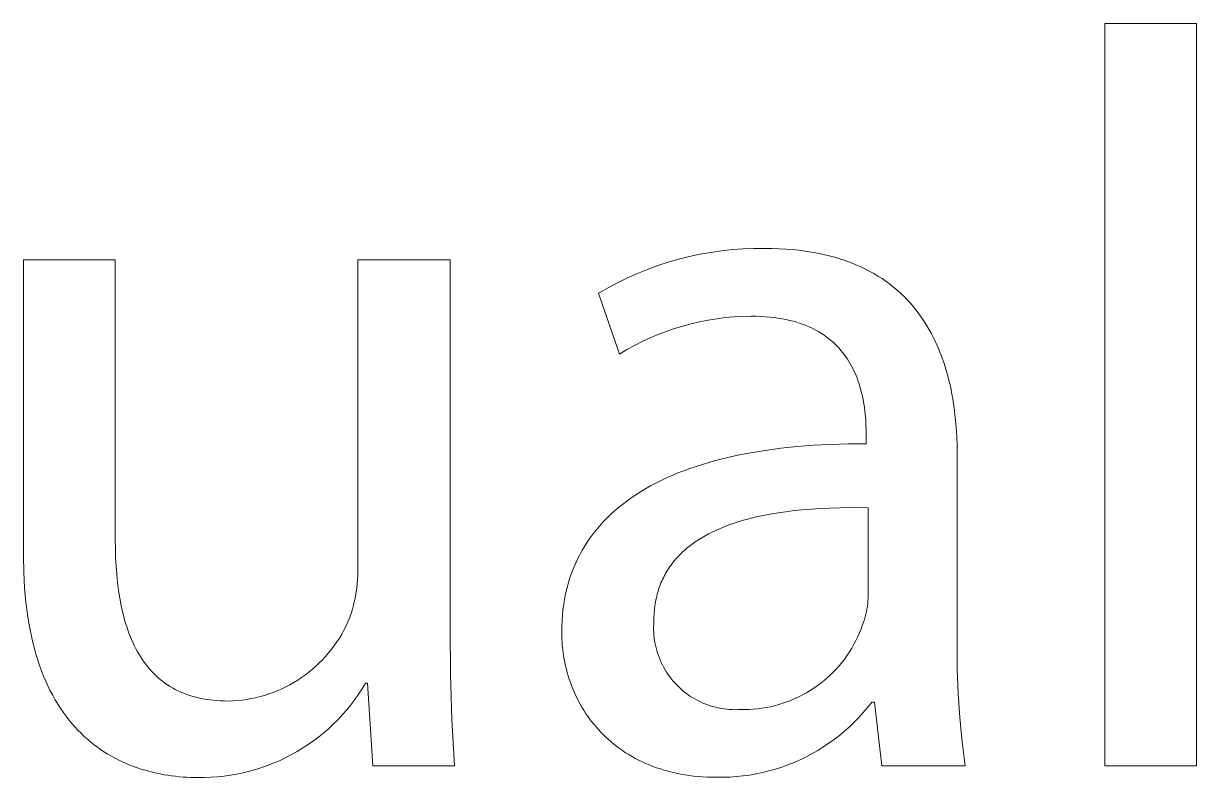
# Model space of a CAD drawing. Header units: millimetres. Extents: x 0 to 5466, y 0 to 3819.
# Drawn here: x 4957.8 to 5019.2, y 91 to 130.4 of the extents above; entities that cross this region are included whole.
import ezdxf

# ---------------------------------------------------------------- set-up
doc = ezdxf.new("R2010")
doc.units = ezdxf.units.MM
doc.header["$MEASUREMENT"] = 0
doc.layers.add('Domyślny', color=7, linetype='Continuous', true_color=0x000000)

msp = doc.modelspace()

# ---------------------------------------------------------------- linework, layer by layer
at = {"layer": 'Domyślny', "color": 18, "lineweight": 15, "true_color": 0x000000}
for p, q in [((5014.392, 130.429), (5019.197, 130.429)), ((5014.392, 91.571), (5014.392, 130.429)), ((5019.197, 130.429), (5019.197, 91.571)), ((4993.211, 118.349), (4993.773, 118.449)), ((4993.773, 118.449), (4994.337, 118.53)), ((4994.337, 118.53), (4994.904, 118.591)), ((4994.904, 118.591), (4995.473, 118.633)), ((4995.473, 118.633), (4996.043, 118.655)), ((4996.043, 118.655), (4996.614, 118.657)), ((4996.614, 118.657), (4996.988, 118.653)), ((4996.988, 118.653), (4997.354, 118.641)), ((4997.354, 118.641), (4997.71, 118.621)), ((4997.71, 118.621), (4998.058, 118.594)), ((4998.058, 118.594), (4998.398, 118.558)), ((4998.398, 118.558), (4998.729, 118.516)), ((4998.729, 118.516), (4999.052, 118.466)), ((4999.052, 118.466), (4999.366, 118.409)), ((4957.825, 102.555), (4957.825, 118.062)), ((4957.825, 118.062), (4962.63, 118.062)), ((4962.63, 118.062), (4962.63, 103.392)), ((4975.316, 101.809), (4975.316, 118.062)), ((4975.316, 118.062), (4980.157, 118.062)), ((4980.157, 118.062), (4980.157, 98.788)), ((4991.01, 117.754), (4991.552, 117.931)), ((4991.552, 117.931), (4992.1, 118.09)), ((4992.1, 118.09), (4992.653, 118.229)), ((4992.653, 118.229), (4993.211, 118.349)), ((4999.366, 118.409), (4999.673, 118.345)), ((4999.673, 118.345), (4999.971, 118.274)), ((4999.971, 118.274), (5000.261, 118.196)), ((5000.261, 118.196), (5000.543, 118.111)), ((5000.543, 118.111), (5000.818, 118.02)), ((5000.818, 118.02), (5001.085, 117.923)), ((5001.085, 117.923), (5001.344, 117.819)), ((4989.424, 117.112), (4989.945, 117.345)), ((4989.945, 117.345), (4990.474, 117.559)), ((4990.474, 117.559), (4991.01, 117.754)), ((5001.344, 117.819), (5001.595, 117.709)), ((5001.595, 117.709), (5001.84, 117.594)), ((5001.84, 117.594), (5002.077, 117.472)), ((5002.077, 117.472), (5002.306, 117.344)), ((5002.306, 117.344), (5002.529, 117.211)), ((4988.408, 116.594), (4988.912, 116.862)), ((4988.912, 116.862), (4989.424, 117.112)), ((5002.529, 117.211), (5002.744, 117.073)), ((5002.744, 117.073), (5002.953, 116.929)), ((5002.953, 116.929), (5003.155, 116.78)), ((5003.155, 116.78), (5003.349, 116.626)), ((5003.349, 116.626), (5003.538, 116.467)), ((4987.914, 116.309), (4988.408, 116.594)), ((4989.006, 113.124), (4987.914, 116.309)), ((5003.538, 116.467), (5003.719, 116.303)), ((5003.719, 116.303), (5003.895, 116.135)), ((5003.895, 116.135), (5004.063, 115.961)), ((5004.063, 115.961), (5004.226, 115.784)), ((5004.226, 115.784), (5004.382, 115.602)), ((5004.382, 115.602), (5004.532, 115.416)), ((5004.532, 115.416), (5004.676, 115.226)), ((4993.199, 114.815), (4992.756, 114.712)), ((4993.644, 114.902), (4993.199, 114.815)), ((4994.093, 114.975), (4993.644, 114.902)), ((4994.544, 115.031), (4994.093, 114.975)), ((4994.996, 115.072), (4994.544, 115.031)), ((4995.45, 115.098), (4994.996, 115.072)), ((4995.904, 115.108), (4995.45, 115.098)), ((4996.154, 115.105), (4995.904, 115.108)), ((4996.397, 115.096), (4996.154, 115.105)), ((4996.633, 115.082), (4996.397, 115.096)), ((4996.862, 115.063), (4996.633, 115.082)), ((4997.085, 115.038), (4996.862, 115.063)), ((4997.301, 115.008), (4997.085, 115.038)), ((4997.511, 114.974), (4997.301, 115.008)), ((4997.714, 114.934), (4997.511, 114.974)), ((4997.911, 114.889), (4997.714, 114.934)), ((4998.102, 114.84), (4997.911, 114.889)), ((4998.287, 114.787), (4998.102, 114.84)), ((4998.465, 114.729), (4998.287, 114.787)), ((5004.676, 115.226), (5004.815, 115.032)), ((5004.815, 115.032), (5004.947, 114.835)), ((5004.947, 114.835), (5005.074, 114.633)), ((4991.454, 114.313), (4991.029, 114.15)), ((4991.883, 114.461), (4991.454, 114.313)), ((4992.317, 114.594), (4991.883, 114.461)), ((4992.756, 114.712), (4992.317, 114.594)), ((4998.638, 114.667), (4998.465, 114.729)), ((4998.805, 114.601), (4998.638, 114.667)), ((4998.967, 114.531), (4998.805, 114.601)), ((4999.123, 114.457), (4998.967, 114.531)), ((4999.273, 114.379), (4999.123, 114.457)), ((4999.418, 114.298), (4999.273, 114.379)), ((4999.558, 114.213), (4999.418, 114.298)), ((4999.692, 114.125), (4999.558, 114.213)), ((5005.074, 114.633), (5005.195, 114.429)), ((5005.195, 114.429), (5005.31, 114.22)), ((5005.31, 114.22), (5005.42, 114.009)), ((4989.794, 113.576), (4989.396, 113.357)), ((4990.199, 113.782), (4989.794, 113.576)), ((4990.611, 113.973), (4990.199, 113.782)), ((4991.029, 114.15), (4990.611, 113.973)), ((4999.821, 114.034), (4999.692, 114.125)), ((4999.946, 113.94), (4999.821, 114.034)), ((5000.065, 113.843), (4999.946, 113.94)), ((5000.18, 113.743), (5000.065, 113.843)), ((5000.29, 113.641), (5000.18, 113.743)), ((5000.395, 113.536), (5000.29, 113.641)), ((5005.42, 114.009), (5005.525, 113.795)), ((5005.525, 113.795), (5005.625, 113.577)), ((5005.625, 113.577), (5005.719, 113.357)), ((4989.396, 113.357), (4989.006, 113.124)), ((5000.495, 113.428), (5000.395, 113.536)), ((5000.592, 113.319), (5000.495, 113.428)), ((5000.683, 113.207), (5000.592, 113.319)), ((5000.771, 113.093), (5000.683, 113.207)), ((5000.855, 112.977), (5000.771, 113.093)), ((5000.934, 112.86), (5000.855, 112.977)), ((5005.719, 113.357), (5005.808, 113.134)), ((5005.808, 113.134), (5005.892, 112.908)), ((5001.009, 112.741), (5000.934, 112.86)), ((5001.081, 112.621), (5001.009, 112.741)), ((5001.149, 112.499), (5001.081, 112.621)), ((5001.213, 112.376), (5001.149, 112.499)), ((5001.274, 112.252), (5001.213, 112.376)), ((5005.892, 112.908), (5005.972, 112.68)), ((5005.972, 112.68), (5006.046, 112.45)), ((5006.046, 112.45), (5006.116, 112.218)), ((5001.331, 112.127), (5001.274, 112.252)), ((5001.384, 112.001), (5001.331, 112.127)), ((5001.435, 111.875), (5001.384, 112.001)), ((5001.482, 111.748), (5001.435, 111.875)), ((5001.526, 111.62), (5001.482, 111.748)), ((5006.116, 112.218), (5006.181, 111.983)), ((5006.181, 111.983), (5006.242, 111.747)), ((5006.242, 111.747), (5006.299, 111.508)), ((5001.567, 111.493), (5001.526, 111.62)), ((5001.606, 111.365), (5001.567, 111.493)), ((5001.641, 111.237), (5001.606, 111.365)), ((5001.674, 111.109), (5001.641, 111.237)), ((5001.704, 110.981), (5001.674, 111.109)), ((5006.299, 111.508), (5006.351, 111.268)), ((5006.351, 111.268), (5006.398, 111.027)), ((5001.732, 110.854), (5001.704, 110.981)), ((5001.78, 110.601), (5001.732, 110.854)), ((5001.819, 110.351), (5001.78, 110.601)), ((5006.398, 111.027), (5006.442, 110.784)), ((5006.442, 110.784), (5006.517, 110.295)), ((5001.85, 110.106), (5001.819, 110.351)), ((5001.874, 109.865), (5001.85, 110.106)), ((5001.891, 109.63), (5001.874, 109.865)), ((5006.517, 110.295), (5006.577, 109.801)), ((5001.902, 109.403), (5001.891, 109.63)), ((5001.908, 109.184), (5001.902, 109.403)), ((5006.577, 109.801), (5006.623, 109.305)), ((5006.623, 109.305), (5006.654, 108.807)), ((5001.91, 108.974), (5001.908, 109.184)), ((5001.91, 108.428), (5001.91, 108.974)), ((5006.654, 108.807), (5006.673, 108.308)), ((4995.86, 107.959), (4996.642, 108.087)), ((4996.642, 108.087), (4997.452, 108.195)), ((4997.452, 108.195), (4998.289, 108.283)), ((4998.289, 108.283), (4999.154, 108.35)), ((4999.154, 108.35), (5000.046, 108.397)), ((5000.046, 108.397), (5000.964, 108.423)), ((5000.964, 108.423), (5001.91, 108.428)), ((5006.673, 108.308), (5006.678, 107.81)), ((4993.346, 107.354), (4993.684, 107.456)), ((4993.684, 107.456), (4994.029, 107.552)), ((4994.029, 107.552), (4994.381, 107.643)), ((4994.381, 107.643), (4995.106, 107.811)), ((4995.106, 107.811), (4995.86, 107.959)), ((5006.678, 107.81), (5006.678, 97.909)), ((4991.766, 106.775), (4992.067, 106.901)), ((4992.067, 106.901), (4992.376, 107.021)), ((4992.376, 107.021), (4992.692, 107.137)), ((4992.692, 107.137), (4993.016, 107.248)), ((4993.016, 107.248), (4993.346, 107.354)), ((4990.369, 106.075), (4990.633, 106.225)), ((4990.633, 106.225), (4990.905, 106.37)), ((4990.905, 106.37), (4991.185, 106.51)), ((4991.185, 106.51), (4991.472, 106.645)), ((4991.472, 106.645), (4991.766, 106.775)), ((4989.385, 105.43), (4989.62, 105.599)), ((4989.62, 105.599), (4989.862, 105.762)), ((4989.862, 105.762), (4990.112, 105.921)), ((4990.112, 105.921), (4990.369, 106.075)), ((4988.727, 104.898), (4988.939, 105.08)), ((4988.939, 105.08), (4989.158, 105.257)), ((4989.158, 105.257), (4989.385, 105.43)), ((4998.538, 104.969), (4998.048, 104.917)), ((4999.031, 105.011), (4998.538, 104.969)), ((4999.528, 105.043), (4999.031, 105.011)), ((5000.027, 105.066), (4999.528, 105.043)), ((5001.026, 105.087), (5000.027, 105.066)), ((5002.019, 105.08), (5001.026, 105.087)), ((5002.019, 100.493), (5002.019, 105.08)), ((4988.138, 104.323), (4988.327, 104.519)), ((4988.327, 104.519), (4988.523, 104.711)), ((4988.523, 104.711), (4988.727, 104.898)), ((4995.275, 104.362), (4995.061, 104.294)), ((4995.492, 104.426), (4995.275, 104.362)), ((4995.712, 104.487), (4995.492, 104.426)), ((4996.16, 104.598), (4995.712, 104.487)), ((4996.62, 104.696), (4996.16, 104.598)), ((4997.088, 104.781), (4996.62, 104.696)), ((4997.565, 104.855), (4997.088, 104.781)), ((4998.048, 104.917), (4997.565, 104.855)), ((4987.618, 103.707), (4987.784, 103.917)), ((4987.784, 103.917), (4987.957, 104.122)), ((4987.957, 104.122), (4988.138, 104.323)), ((4993.856, 103.81), (4993.669, 103.715)), ((4994.047, 103.9), (4993.856, 103.81)), ((4994.242, 103.987), (4994.047, 103.9)), ((4994.441, 104.069), (4994.242, 103.987)), ((4994.644, 104.148), (4994.441, 104.069)), ((4994.851, 104.223), (4994.644, 104.148)), ((4995.061, 104.294), (4994.851, 104.223)), ((4962.63, 103.392), (4962.635, 102.926)), ((4987.169, 103.051), (4987.311, 103.274)), ((4987.311, 103.274), (4987.46, 103.493)), ((4987.46, 103.493), (4987.618, 103.707)), ((4992.805, 103.18), (4992.648, 103.059)), ((4992.968, 103.295), (4992.805, 103.18)), ((4993.136, 103.407), (4992.968, 103.295)), ((4993.309, 103.514), (4993.136, 103.407)), ((4993.487, 103.617), (4993.309, 103.514)), ((4993.669, 103.715), (4993.487, 103.617)), ((4957.84, 101.705), (4957.825, 102.555)), ((4962.635, 102.926), (4962.648, 102.47)), ((4986.79, 102.354), (4986.909, 102.591)), ((4986.909, 102.591), (4987.035, 102.823)), ((4987.035, 102.823), (4987.169, 103.051)), ((4992.072, 102.531), (4992.007, 102.46)), ((4992.139, 102.601), (4992.072, 102.531)), ((4992.208, 102.67), (4992.139, 102.601)), ((4992.277, 102.738), (4992.208, 102.67)), ((4992.349, 102.805), (4992.277, 102.738)), ((4992.421, 102.87), (4992.349, 102.805)), ((4992.495, 102.934), (4992.421, 102.87)), ((4992.571, 102.997), (4992.495, 102.934)), ((4992.648, 103.059), (4992.571, 102.997)), ((4962.648, 102.47), (4962.671, 102.024)), ((4962.671, 102.024), (4962.704, 101.588)), ((4986.578, 101.868), (4986.68, 102.113)), ((4986.68, 102.113), (4986.79, 102.354)), ((4991.593, 101.926), (4991.54, 101.844)), ((4991.647, 102.006), (4991.593, 101.926)), ((4991.703, 102.085), (4991.647, 102.006)), ((4991.761, 102.162), (4991.703, 102.085)), ((4991.82, 102.239), (4991.761, 102.162)), ((4991.881, 102.314), (4991.82, 102.239)), ((4991.943, 102.387), (4991.881, 102.314)), ((4992.007, 102.46), (4991.943, 102.387)), ((4957.857, 101.295), (4957.84, 101.705)), ((4957.882, 100.895), (4957.857, 101.295)), ((4962.704, 101.588), (4962.747, 101.163)), ((4975.29, 101.121), (4975.306, 101.35)), ((4975.306, 101.35), (4975.315, 101.579)), ((4975.315, 101.579), (4975.316, 101.809)), ((4986.319, 101.105), (4986.398, 101.363)), ((4986.398, 101.363), (4986.484, 101.618)), ((4986.484, 101.618), (4986.578, 101.868)), ((4991.259, 101.329), (4991.218, 101.238)), ((4991.302, 101.418), (4991.259, 101.329)), ((4991.346, 101.506), (4991.302, 101.418)), ((4991.392, 101.592), (4991.346, 101.506)), ((4991.439, 101.678), (4991.392, 101.592)), ((4991.489, 101.762), (4991.439, 101.678)), ((4991.54, 101.844), (4991.489, 101.762)), ((4957.914, 100.505), (4957.882, 100.895)), ((4962.747, 101.163), (4962.8, 100.749)), ((4962.8, 100.749), (4962.863, 100.347)), ((4975.197, 100.44), (4975.236, 100.666)), ((4975.236, 100.666), (4975.266, 100.893)), ((4975.266, 100.893), (4975.29, 101.121)), ((4986.188, 100.574), (4986.249, 100.841)), ((4986.249, 100.841), (4986.319, 101.105)), ((4991.013, 100.665), (4990.985, 100.565)), ((4991.042, 100.764), (4991.013, 100.665)), ((4991.074, 100.862), (4991.042, 100.764)), ((4991.107, 100.958), (4991.074, 100.862)), ((4991.142, 101.053), (4991.107, 100.958)), ((4991.179, 101.146), (4991.142, 101.053)), ((4991.218, 101.238), (4991.179, 101.146)), ((4957.952, 100.124), (4957.914, 100.505)), ((4957.997, 99.753), (4957.952, 100.124)), ((4962.863, 100.347), (4962.937, 99.956)), ((4975.099, 99.991), (4975.152, 100.215)), ((4975.152, 100.215), (4975.197, 100.44)), ((4986.088, 100.026), (4986.134, 100.302)), ((4986.134, 100.302), (4986.188, 100.574)), ((4990.876, 100.042), (4990.86, 99.933)), ((4990.894, 100.149), (4990.876, 100.042)), ((4990.914, 100.255), (4990.894, 100.149)), ((4990.935, 100.36), (4990.914, 100.255)), ((4990.959, 100.463), (4990.935, 100.36)), ((4990.985, 100.565), (4990.959, 100.463)), ((5001.976, 99.926), (5001.993, 100.067)), ((5001.993, 100.067), (5002.006, 100.209)), ((5002.006, 100.209), (5002.015, 100.351)), ((5002.015, 100.351), (5002.019, 100.493)), ((4958.048, 99.392), (4957.997, 99.753)), ((4962.937, 99.956), (4963.022, 99.578)), ((4963.022, 99.578), (4963.069, 99.393)), ((4974.897, 99.334), (4974.971, 99.551)), ((4974.971, 99.551), (4975.039, 99.77)), ((4975.039, 99.77), (4975.099, 99.991)), ((4986.001, 99.172), (4986.022, 99.461)), ((4986.022, 99.461), (4986.051, 99.746)), ((4986.051, 99.746), (4986.088, 100.026)), ((4990.818, 99.482), (4990.812, 99.366)), ((4990.825, 99.597), (4990.818, 99.482)), ((4990.835, 99.71), (4990.825, 99.597)), ((4990.846, 99.822), (4990.835, 99.71)), ((4990.86, 99.933), (4990.846, 99.822)), ((5001.86, 99.37), (5001.896, 99.507)), ((5001.896, 99.507), (5001.927, 99.646)), ((5001.927, 99.646), (5001.953, 99.786)), ((5001.953, 99.786), (5001.976, 99.926)), ((4958.105, 99.04), (4958.048, 99.392)), ((4958.168, 98.697), (4958.105, 99.04)), ((4963.069, 99.393), (4963.119, 99.212)), ((4963.119, 99.212), (4963.171, 99.034)), ((4963.171, 99.034), (4963.226, 98.859)), ((4963.226, 98.859), (4963.284, 98.687)), ((4974.593, 98.681), (4974.702, 98.895)), ((4974.702, 98.895), (4974.803, 99.113)), ((4974.803, 99.113), (4974.897, 99.334)), ((4985.985, 98.582), (4985.989, 98.879)), ((4985.989, 98.879), (4986.001, 99.172)), ((4990.798, 98.982), (4990.794, 98.835)), ((4990.794, 98.835), (4990.795, 98.689)), ((4990.808, 99.128), (4990.798, 98.982)), ((4990.809, 99.248), (4990.808, 99.128)), ((4990.812, 99.366), (4990.809, 99.248)), ((5001.651, 98.753), (5001.728, 98.964)), ((5001.728, 98.964), (5001.776, 99.098)), ((5001.776, 99.098), (5001.821, 99.233)), ((5001.821, 99.233), (5001.86, 99.37)), ((4958.238, 98.363), (4958.168, 98.697)), ((4958.313, 98.038), (4958.238, 98.363)), ((4963.284, 98.687), (4963.345, 98.519)), ((4963.345, 98.519), (4963.409, 98.353)), ((4963.409, 98.353), (4963.476, 98.192)), ((4974.223, 98.063), (4974.353, 98.265)), ((4974.353, 98.265), (4974.477, 98.471)), ((4974.477, 98.471), (4974.593, 98.681)), ((4980.157, 98.788), (4980.162, 96.383)), ((4985.987, 98.402), (4985.985, 98.582)), ((4985.993, 98.222), (4985.987, 98.402)), ((4986.003, 98.043), (4985.993, 98.222)), ((4990.795, 98.689), (4990.8, 98.542)), ((4990.8, 98.542), (4990.811, 98.396)), ((4990.811, 98.396), (4990.827, 98.25)), ((4990.827, 98.25), (4990.847, 98.105)), ((5001.379, 98.135), (5001.477, 98.338)), ((5001.477, 98.338), (5001.568, 98.544)), ((5001.568, 98.544), (5001.651, 98.753)), ((4958.394, 97.723), (4958.313, 98.038)), ((4958.48, 97.416), (4958.394, 97.723)), ((4963.476, 98.192), (4963.546, 98.034)), ((4963.546, 98.034), (4963.619, 97.879)), ((4963.619, 97.879), (4963.695, 97.728)), ((4963.695, 97.728), (4963.775, 97.58)), ((4973.792, 97.486), (4973.942, 97.674)), ((4973.942, 97.674), (4974.086, 97.866)), ((4974.086, 97.866), (4974.223, 98.063)), ((4986.017, 97.864), (4986.003, 98.043)), ((4986.035, 97.685), (4986.017, 97.864)), ((4986.057, 97.507), (4986.035, 97.685)), ((4990.847, 98.105), (4990.873, 97.961)), ((4990.873, 97.961), (4990.904, 97.818)), ((4990.904, 97.818), (4990.939, 97.675)), ((4990.939, 97.675), (4990.98, 97.534)), ((5001.045, 97.549), (5001.163, 97.741)), ((5001.163, 97.741), (5001.274, 97.936)), ((5001.274, 97.936), (5001.379, 98.135)), ((5006.678, 97.909), (5006.68, 96.638)), ((4958.572, 97.117), (4958.48, 97.416)), ((4958.669, 96.828), (4958.572, 97.117)), ((4963.775, 97.58), (4963.857, 97.436)), ((4963.857, 97.436), (4963.943, 97.295)), ((4963.943, 97.295), (4964.032, 97.158)), ((4964.032, 97.158), (4964.124, 97.025)), ((4964.124, 97.025), (4964.219, 96.896)), ((4973.304, 96.957), (4973.472, 97.128)), ((4973.472, 97.128), (4973.635, 97.304)), ((4973.635, 97.304), (4973.792, 97.486)), ((4986.083, 97.329), (4986.057, 97.507)), ((4986.113, 97.153), (4986.083, 97.329)), ((4986.147, 96.976), (4986.113, 97.153)), ((4986.185, 96.801), (4986.147, 96.976)), ((4990.98, 97.534), (4991.025, 97.395)), ((4991.025, 97.395), (4991.075, 97.257)), ((4991.075, 97.257), (4991.13, 97.121)), ((4991.13, 97.121), (4991.189, 96.987)), ((4991.189, 96.987), (4991.253, 96.855)), ((5000.509, 96.826), (5000.652, 97)), ((5000.652, 97), (5000.789, 97.179)), ((5000.789, 97.179), (5000.92, 97.362)), ((5000.92, 97.362), (5001.045, 97.549)), ((4958.772, 96.547), (4958.669, 96.828)), ((4958.879, 96.274), (4958.772, 96.547)), ((4964.219, 96.896), (4964.318, 96.771)), ((4964.318, 96.771), (4964.42, 96.649)), ((4964.42, 96.649), (4964.525, 96.531)), ((4964.525, 96.531), (4964.634, 96.417)), ((4964.634, 96.417), (4964.746, 96.307)), ((4972.573, 96.335), (4972.763, 96.481)), ((4972.763, 96.481), (4972.949, 96.633)), ((4972.949, 96.633), (4973.129, 96.792)), ((4973.129, 96.792), (4973.304, 96.957)), ((4980.162, 96.383), (4980.235, 93.98)), ((4986.228, 96.627), (4986.185, 96.801)), ((4986.274, 96.454), (4986.228, 96.627)), ((4986.324, 96.282), (4986.274, 96.454)), ((4991.253, 96.855), (4991.321, 96.726)), ((4991.321, 96.726), (4991.394, 96.598)), ((4991.394, 96.598), (4991.471, 96.474)), ((4991.471, 96.474), (4991.553, 96.352)), ((5000.045, 96.336), (5000.206, 96.494)), ((5000.206, 96.494), (5000.36, 96.658)), ((5000.36, 96.658), (5000.509, 96.826)), ((5006.68, 96.638), (5006.723, 95.368)), ((4958.991, 96.009), (4958.879, 96.274)), ((4959.108, 95.753), (4958.991, 96.009)), ((4959.23, 95.505), (4959.108, 95.753)), ((4964.746, 96.307), (4964.862, 96.201)), ((4964.862, 96.201), (4964.981, 96.1)), ((4964.981, 96.1), (4965.103, 96.002)), ((4965.103, 96.002), (4965.23, 95.908)), ((4965.23, 95.908), (4965.359, 95.819)), ((4965.359, 95.819), (4965.493, 95.734)), ((4971.551, 95.707), (4971.764, 95.818)), ((4971.764, 95.818), (4971.973, 95.937)), ((4971.973, 95.937), (4972.177, 96.063)), ((4972.177, 96.063), (4972.377, 96.195)), ((4972.377, 96.195), (4972.573, 96.335)), ((4975.716, 95.894), (4975.539, 95.604)), ((4975.825, 95.894), (4975.716, 95.894)), ((4976.098, 91.58), (4975.825, 95.894)), ((4986.378, 96.111), (4986.324, 96.282)), ((4986.436, 95.941), (4986.378, 96.111)), ((4986.498, 95.773), (4986.436, 95.941)), ((4986.564, 95.606), (4986.498, 95.773)), ((4991.553, 96.352), (4991.638, 96.233)), ((4991.638, 96.233), (4991.728, 96.117)), ((4991.728, 96.117), (4991.821, 96.004)), ((4991.821, 96.004), (4991.918, 95.894)), ((4991.918, 95.894), (4992.019, 95.788)), ((4992.019, 95.788), (4992.124, 95.685)), ((4999.169, 95.633), (4999.354, 95.762)), ((4999.354, 95.762), (4999.534, 95.896)), ((4999.534, 95.896), (4999.709, 96.037)), ((4999.709, 96.037), (4999.88, 96.184)), ((4999.88, 96.184), (5000.045, 96.336)), ((4959.356, 95.265), (4959.23, 95.505)), ((4959.487, 95.032), (4959.356, 95.265)), ((4965.493, 95.734), (4965.63, 95.653)), ((4965.63, 95.653), (4965.77, 95.576)), ((4965.77, 95.576), (4965.915, 95.503)), ((4965.915, 95.503), (4966.063, 95.436)), ((4966.063, 95.436), (4966.215, 95.372)), ((4966.215, 95.372), (4966.371, 95.313)), ((4966.371, 95.313), (4966.53, 95.258)), ((4966.53, 95.258), (4966.693, 95.208)), ((4966.693, 95.208), (4966.861, 95.163)), ((4966.861, 95.163), (4967.032, 95.122)), ((4969.738, 95.091), (4969.973, 95.14)), ((4969.973, 95.14), (4970.206, 95.198)), ((4970.206, 95.198), (4970.437, 95.263)), ((4970.437, 95.263), (4970.666, 95.337)), ((4970.666, 95.337), (4970.892, 95.418)), ((4970.892, 95.418), (4971.115, 95.507)), ((4971.115, 95.507), (4971.335, 95.603)), ((4971.335, 95.603), (4971.551, 95.707)), ((4975.353, 95.32), (4975.157, 95.043)), ((4975.539, 95.604), (4975.353, 95.32)), ((4986.634, 95.441), (4986.564, 95.606)), ((4986.708, 95.278), (4986.634, 95.441)), ((4986.785, 95.116), (4986.708, 95.278)), ((4992.124, 95.685), (4992.232, 95.586)), ((4992.232, 95.586), (4992.343, 95.491)), ((4992.343, 95.491), (4992.458, 95.4)), ((4992.458, 95.4), (4992.576, 95.312)), ((4992.576, 95.312), (4992.696, 95.229)), ((4992.696, 95.229), (4992.82, 95.15)), ((4992.82, 95.15), (4992.946, 95.075)), ((4998.185, 95.09), (4998.389, 95.185)), ((4998.389, 95.185), (4998.59, 95.287)), ((4998.59, 95.287), (4998.787, 95.396)), ((4998.787, 95.396), (4998.98, 95.511)), ((4998.98, 95.511), (4999.169, 95.633)), ((5006.723, 95.368), (5006.807, 94.1)), ((4959.622, 94.808), (4959.487, 95.032)), ((4959.761, 94.591), (4959.622, 94.808)), ((4959.904, 94.381), (4959.761, 94.591)), ((4967.032, 95.122), (4967.207, 95.085)), ((4967.207, 95.085), (4967.386, 95.054)), ((4967.386, 95.054), (4967.569, 95.027)), ((4967.569, 95.027), (4967.756, 95.005)), ((4967.756, 95.005), (4967.947, 94.988)), ((4967.947, 94.988), (4968.142, 94.976)), ((4968.142, 94.976), (4968.342, 94.968)), ((4968.342, 94.968), (4968.545, 94.966)), ((4968.545, 94.966), (4968.785, 94.974)), ((4968.785, 94.974), (4969.025, 94.991)), ((4969.025, 94.991), (4969.264, 95.016)), ((4969.264, 95.016), (4969.501, 95.049)), ((4969.501, 95.049), (4969.738, 95.091)), ((4974.951, 94.772), (4974.737, 94.509)), ((4975.157, 95.043), (4974.951, 94.772)), ((4986.867, 94.956), (4986.785, 95.116)), ((4986.953, 94.798), (4986.867, 94.956)), ((4987.043, 94.641), (4986.953, 94.798)), ((4987.136, 94.487), (4987.043, 94.641)), ((4992.946, 95.075), (4993.074, 95.005)), ((4993.074, 95.005), (4993.205, 94.939)), ((4993.205, 94.939), (4993.338, 94.877)), ((4993.338, 94.877), (4993.473, 94.82)), ((4993.473, 94.82), (4993.61, 94.768)), ((4993.61, 94.768), (4993.749, 94.721)), ((4993.749, 94.721), (4993.889, 94.678)), ((4993.889, 94.678), (4994.031, 94.64)), ((4994.031, 94.64), (4994.174, 94.607)), ((4994.174, 94.607), (4994.318, 94.579)), ((4994.318, 94.579), (4994.462, 94.556)), ((4994.462, 94.556), (4994.608, 94.538)), ((4994.608, 94.538), (4994.754, 94.525)), ((4994.754, 94.525), (4994.9, 94.517)), ((4994.9, 94.517), (4995.047, 94.514)), ((4995.047, 94.514), (4995.193, 94.516)), ((4995.193, 94.516), (4995.34, 94.523)), ((4995.34, 94.523), (4995.565, 94.521)), ((4995.565, 94.521), (4995.79, 94.527)), ((4995.79, 94.527), (4996.014, 94.54)), ((4996.014, 94.54), (4996.238, 94.561)), ((4996.238, 94.561), (4996.461, 94.59)), ((4996.461, 94.59), (4996.684, 94.627)), ((4996.684, 94.627), (4996.904, 94.67)), ((4996.904, 94.67), (4997.123, 94.722)), ((4997.123, 94.722), (4997.34, 94.781)), ((4997.34, 94.781), (4997.555, 94.847)), ((4997.555, 94.847), (4997.768, 94.921)), ((4997.768, 94.921), (4997.978, 95.002)), ((4997.978, 95.002), (4998.185, 95.09)), ((5001.987, 94.633), (5001.763, 94.368)), ((5002.201, 94.906), (5001.987, 94.633)), ((5002.347, 94.906), (5002.201, 94.906)), ((5002.729, 91.575), (5002.347, 94.906)), ((4960.051, 94.179), (4959.904, 94.381)), ((4960.201, 93.985), (4960.051, 94.179)), ((4960.355, 93.797), (4960.201, 93.985)), ((4974.281, 94.005), (4974.041, 93.765)), ((4974.513, 94.253), (4974.281, 94.005)), ((4974.737, 94.509), (4974.513, 94.253)), ((4980.235, 93.98), (4980.375, 91.58)), ((4987.234, 94.335), (4987.136, 94.487)), ((4987.336, 94.185), (4987.234, 94.335)), ((4987.441, 94.038), (4987.336, 94.185)), ((4987.551, 93.893), (4987.441, 94.038)), ((5001.53, 94.111), (5001.289, 93.863)), ((5001.763, 94.368), (5001.53, 94.111)), ((5006.807, 94.1), (5006.932, 92.835)), ((4960.513, 93.617), (4960.355, 93.797)), ((4960.673, 93.444), (4960.513, 93.617)), ((4960.837, 93.278), (4960.673, 93.444)), ((4973.537, 93.31), (4973.274, 93.095)), ((4973.793, 93.533), (4973.537, 93.31)), ((4974.041, 93.765), (4973.793, 93.533)), ((4987.664, 93.75), (4987.551, 93.893)), ((4987.781, 93.61), (4987.664, 93.75)), ((4987.903, 93.473), (4987.781, 93.61)), ((4988.028, 93.338), (4987.903, 93.473)), ((4988.157, 93.206), (4988.028, 93.338)), ((5000.78, 93.391), (5000.514, 93.169)), ((5001.039, 93.623), (5000.78, 93.391)), ((5001.289, 93.863), (5001.039, 93.623)), ((4961.004, 93.118), (4960.837, 93.278)), ((4961.174, 92.965), (4961.004, 93.118)), ((4961.347, 92.819), (4961.174, 92.965)), ((4961.522, 92.679), (4961.347, 92.819)), ((4961.7, 92.546), (4961.522, 92.679)), ((4972.726, 92.694), (4972.442, 92.508)), ((4973.003, 92.89), (4972.726, 92.694)), ((4973.274, 93.095), (4973.003, 92.89)), ((4988.29, 93.077), (4988.157, 93.206)), ((4988.427, 92.951), (4988.29, 93.077)), ((4988.567, 92.828), (4988.427, 92.951)), ((4988.712, 92.708), (4988.567, 92.828)), ((4988.861, 92.592), (4988.712, 92.708)), ((4999.959, 92.754), (4999.671, 92.561)), ((5000.24, 92.957), (4999.959, 92.754)), ((5000.514, 93.169), (5000.24, 92.957)), ((5006.932, 92.835), (5007.097, 91.575)), ((4961.88, 92.418), (4961.7, 92.546)), ((4962.063, 92.297), (4961.88, 92.418)), ((4962.247, 92.182), (4962.063, 92.297)), ((4962.434, 92.073), (4962.247, 92.182)), ((4962.622, 91.97), (4962.434, 92.073)), ((4971.856, 92.164), (4971.554, 92.008)), ((4972.152, 92.331), (4971.856, 92.164)), ((4972.442, 92.508), (4972.152, 92.331)), ((4989.013, 92.479), (4988.861, 92.592)), ((4989.17, 92.369), (4989.013, 92.479)), ((4989.33, 92.262), (4989.17, 92.369)), ((4989.494, 92.16), (4989.33, 92.262)), ((4989.662, 92.061), (4989.494, 92.16)), ((4989.834, 91.965), (4989.662, 92.061)), ((4999.076, 92.205), (4998.769, 92.044)), ((4999.377, 92.378), (4999.076, 92.205)), ((4999.671, 92.561), (4999.377, 92.378)), ((4962.812, 91.873), (4962.622, 91.97)), ((4963.004, 91.781), (4962.812, 91.873)), ((4963.197, 91.695), (4963.004, 91.781)), ((4963.391, 91.614), (4963.197, 91.695)), ((4963.587, 91.538), (4963.391, 91.614)), ((4963.784, 91.468), (4963.587, 91.538)), ((4963.981, 91.402), (4963.784, 91.468)), ((4970.301, 91.487), (4969.977, 91.383)), ((4970.621, 91.601), (4970.301, 91.487)), ((4970.936, 91.726), (4970.621, 91.601)), ((4971.248, 91.862), (4970.936, 91.726)), ((4971.554, 92.008), (4971.248, 91.862)), ((4980.375, 91.58), (4976.098, 91.58)), ((4990.01, 91.874), (4989.834, 91.965)), ((4990.19, 91.786), (4990.01, 91.874)), ((4990.373, 91.702), (4990.19, 91.786)), ((4990.561, 91.623), (4990.373, 91.702)), ((4990.752, 91.548), (4990.561, 91.623)), ((4990.947, 91.476), (4990.752, 91.548)), ((4991.147, 91.41), (4990.947, 91.476)), ((4997.492, 91.506), (4997.162, 91.399)), ((4997.818, 91.623), (4997.492, 91.506)), ((4998.14, 91.752), (4997.818, 91.623)), ((4998.457, 91.892), (4998.14, 91.752)), ((4998.769, 92.044), (4998.457, 91.892)), ((5007.097, 91.575), (5002.729, 91.575)), ((5019.197, 91.571), (5014.392, 91.571)), ((4964.179, 91.342), (4963.981, 91.402)), ((4964.378, 91.287), (4964.179, 91.342)), ((4964.578, 91.236), (4964.378, 91.287)), ((4964.777, 91.19), (4964.578, 91.236)), ((4964.977, 91.149), (4964.777, 91.19)), ((4965.178, 91.112), (4964.977, 91.149)), ((4965.378, 91.079), (4965.178, 91.112)), ((4965.578, 91.051), (4965.378, 91.079)), ((4965.777, 91.026), (4965.578, 91.051)), ((4965.977, 91.006), (4965.777, 91.026)), ((4966.175, 90.99), (4965.977, 91.006)), ((4966.373, 90.977), (4966.175, 90.99)), ((4966.57, 90.968), (4966.373, 90.977)), ((4966.767, 90.963), (4966.57, 90.968)), ((4966.962, 90.962), (4966.767, 90.963)), ((4967.301, 90.963), (4966.962, 90.962)), ((4967.641, 90.975), (4967.301, 90.963)), ((4967.98, 90.999), (4967.641, 90.975)), ((4968.317, 91.035), (4967.98, 90.999)), ((4968.654, 91.082), (4968.317, 91.035)), ((4968.988, 91.14), (4968.654, 91.082)), ((4969.321, 91.21), (4968.988, 91.14)), ((4969.65, 91.291), (4969.321, 91.21)), ((4969.977, 91.383), (4969.65, 91.291)), ((4991.349, 91.347), (4991.147, 91.41)), ((4991.556, 91.289), (4991.349, 91.347)), ((4991.767, 91.236), (4991.556, 91.289)), ((4991.981, 91.187), (4991.767, 91.236)), ((4992.2, 91.144), (4991.981, 91.187)), ((4992.422, 91.105), (4992.2, 91.144)), ((4992.648, 91.071), (4992.422, 91.105)), ((4992.877, 91.041), (4992.648, 91.071)), ((4993.111, 91.018), (4992.877, 91.041)), ((4993.349, 90.999), (4993.111, 91.018)), ((4993.59, 90.985), (4993.349, 90.999)), ((4993.835, 90.977), (4993.59, 90.985)), ((4994.084, 90.974), (4993.835, 90.977)), ((4994.431, 90.973), (4994.084, 90.974)), ((4994.777, 90.985), (4994.431, 90.973)), ((4995.123, 91.008), (4994.777, 90.985)), ((4995.468, 91.044), (4995.123, 91.008)), ((4995.811, 91.091), (4995.468, 91.044)), ((4996.153, 91.15), (4995.811, 91.091)), ((4996.492, 91.222), (4996.153, 91.15)), ((4996.829, 91.305), (4996.492, 91.222)), ((4997.162, 91.399), (4996.829, 91.305))]:
    msp.add_line(p, q, dxfattribs=at)

doc.saveas('drawing.dxf')
